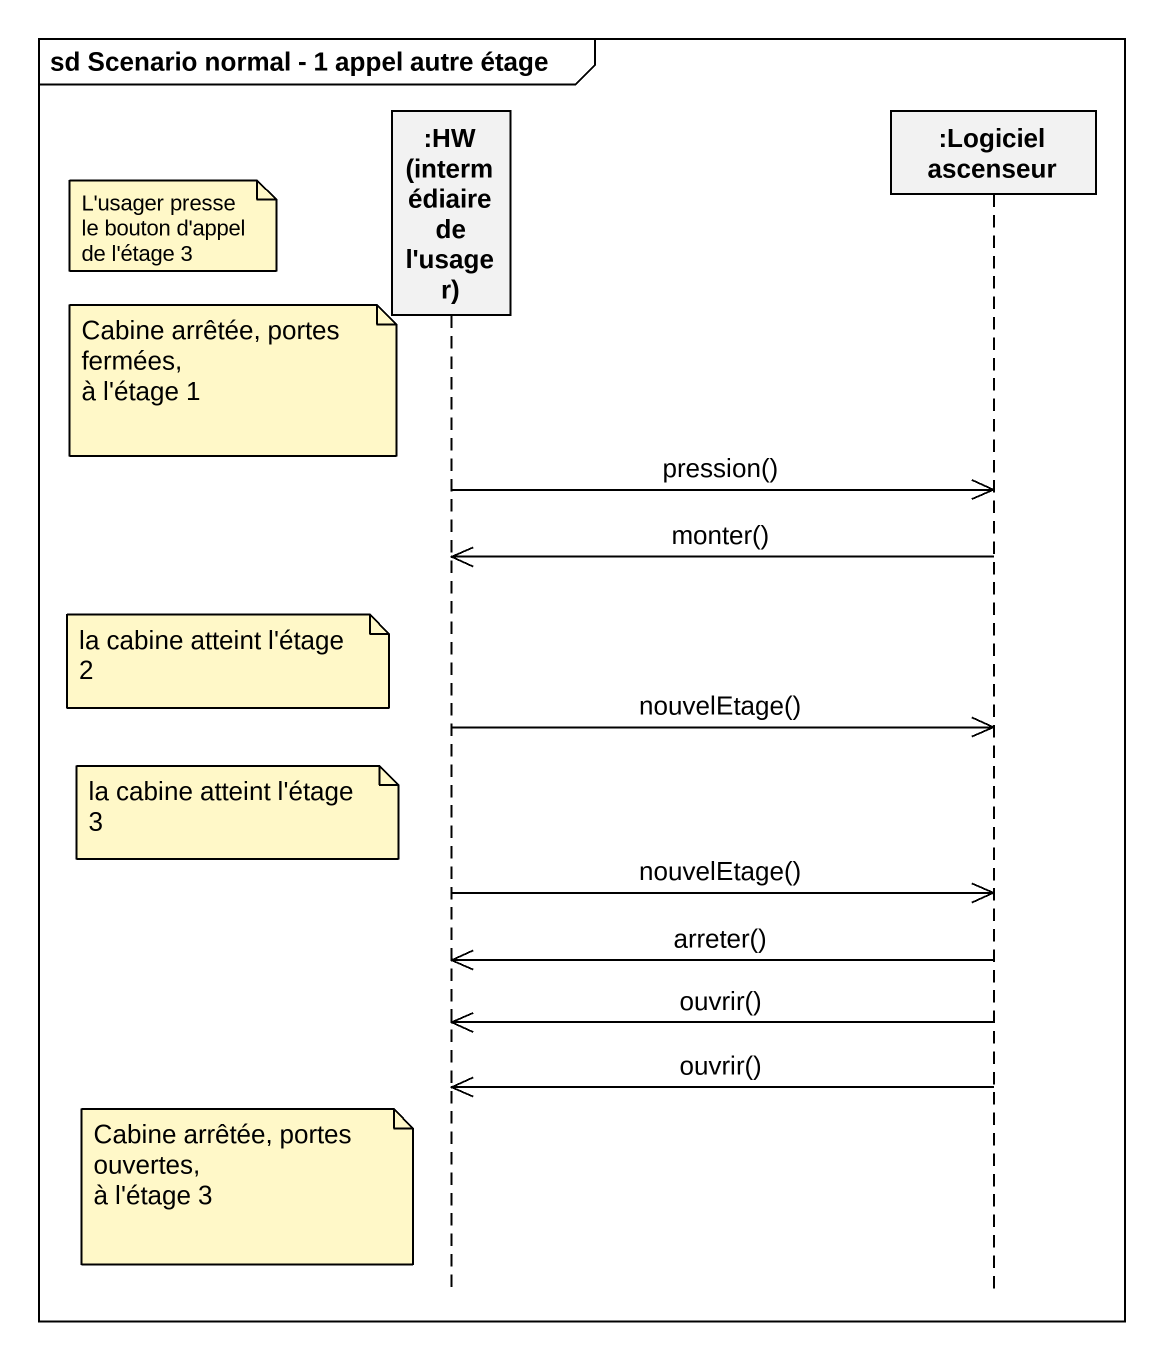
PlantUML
@startuml
mainframe sd Scenario normal - 1 appel autre étage
hide footbox
participant ":HW (intermédiaire de l'usager)" as HW_intermédiaire_de_l_usager
participant ":Logiciel ascenseur" as Logiciel_ascenseur

note left of HW_intermédiaire_de_l_usager : L'usager presse le bouton d'appel de l'étage 3
note left of HW_intermédiaire_de_l_usager
  Cabine arrêtée, portes fermées,
  à l'étage 1
end note
HW_intermédiaire_de_l_usager ->> Logiciel_ascenseur : pression()
Logiciel_ascenseur ->> HW_intermédiaire_de_l_usager : monter()
note left of HW_intermédiaire_de_l_usager : la cabine atteint l'étage 2
HW_intermédiaire_de_l_usager ->> Logiciel_ascenseur : nouvelEtage()
note left of HW_intermédiaire_de_l_usager : la cabine atteint l'étage 3
HW_intermédiaire_de_l_usager ->> Logiciel_ascenseur : nouvelEtage()
Logiciel_ascenseur ->> HW_intermédiaire_de_l_usager : arreter()
Logiciel_ascenseur ->> HW_intermédiaire_de_l_usager : ouvrir()
Logiciel_ascenseur ->> HW_intermédiaire_de_l_usager : ouvrir()
note left of HW_intermédiaire_de_l_usager
  Cabine arrêtée, portes ouvertes,
  à l'étage 3
end note
@enduml
